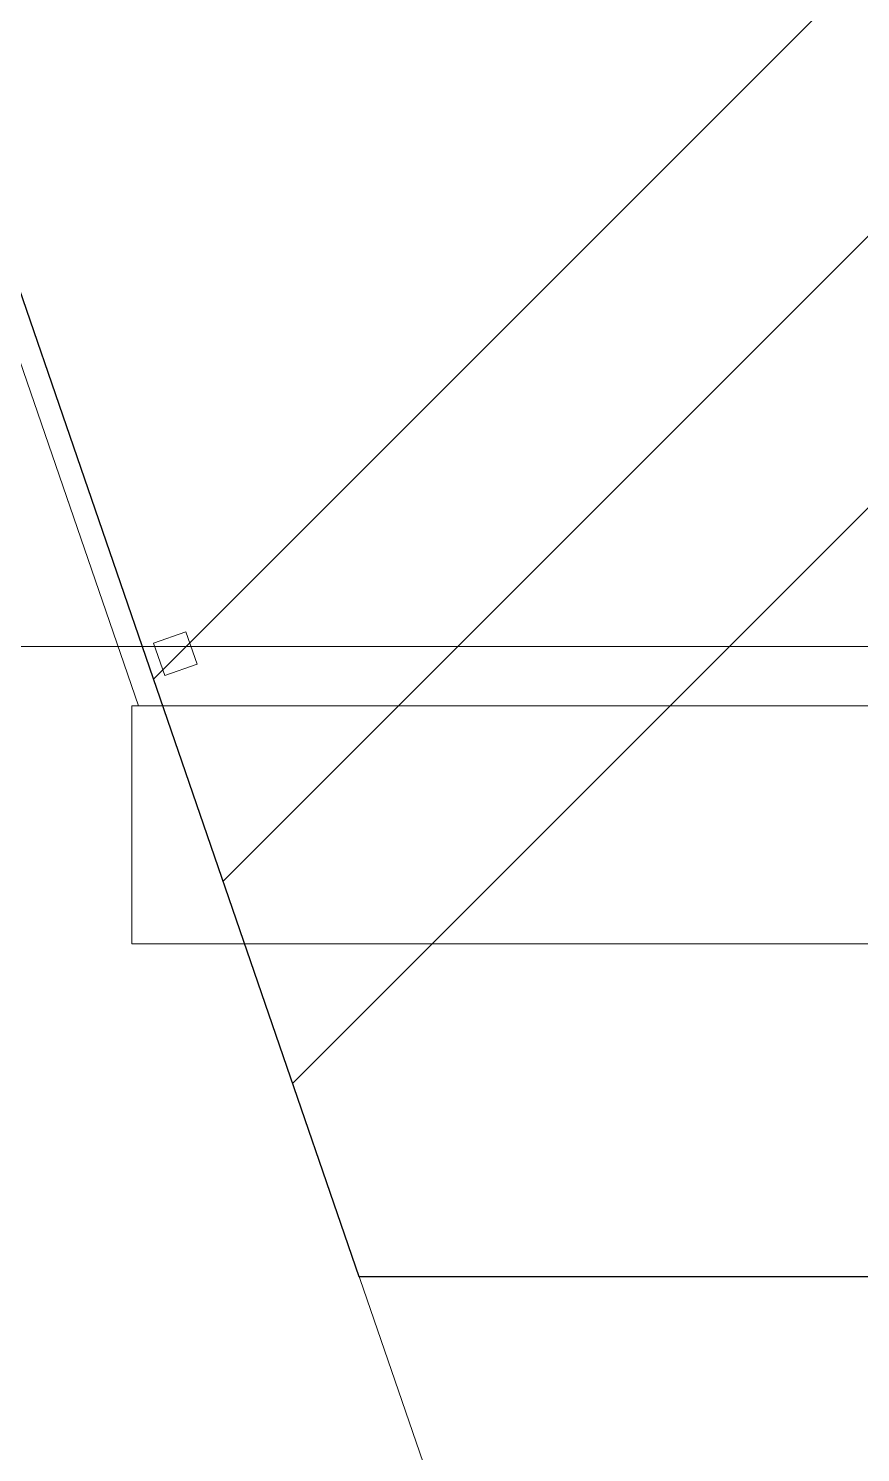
# Model space of a CAD drawing. Header units: millimetres. Extents: x 674 to 609626, y -20132 to 4061356.
# Drawn here: x 427889 to 431536, y 3966316 to 3972555 of the extents above; entities that cross this region are included whole.
import ezdxf

# ---------------------------------------------------------------- set-up
doc = ezdxf.new("R2010")
doc.units = ezdxf.units.MM
for name, color, linetype, lineweight in [('A-010-M_LINE', 90, 'Continuous', 18), ('A-230-M_FLOOR', 192, 'Continuous', 13), ('S-280-M_COLUMN', 52, 'Continuous', 13), ('Z-030-M_GRID', 191, 'Continuous', 13), ('Z-060-M_DETAIL', 92, 'Continuous', 25)]:
    doc.layers.add(name, color=color, linetype=linetype, lineweight=lineweight)

# ---------------------------------------------------------------- blocks, each defined once
blk = doc.blocks.new('SHS-Square Hollow Section-Column - 150x150xSHS-3248363-S0_021 - ROOF LOADING PLAN')
at = {"layer": 'S-280-M_COLUMN', "lineweight": 5}
for p, q in [((-75, 75), (-75, -75)), ((-75, 75), (75, 75)), ((75, 75), (75, -75)), ((-75, -75), (75, -75))]:
    blk.add_line(p, q, dxfattribs=at)
blk = doc.blocks.new('25021-APA-ZZ-ZZ-M3-AR-000001_V3_rvt-2-S0_021 - ROOF LOADING PLAN')
at = {"layer": 'A-230-M_FLOOR', "lineweight": 5}
for p, q in [((-2397929.7, 3974294.6), (-2396309, 3969587.9)), ((-2396337.7, 3969587.9), (-2396337.7, 3968606.6)), ((-2396309, 3969587.9), (-2396337.7, 3969587.9)), ((-2396309, 3969587.9), (-2383902.3, 3969587.9)), ((-2396337.7, 3968606.6), (-2396337.7, 3968543.9)), ((-2396337.7, 3968543.9), (-2396211.9, 3968543.9)), ((-2396211.9, 3968543.9), (-2385372.2, 3968543.9))]:
    blk.add_line(p, q, dxfattribs=at)
at = {"layer": 'S-280-M_COLUMN', "color": 253, "lineweight": 5, "rotation": 19.00040712009558}
blk.add_blockref('SHS-Square Hollow Section-Column - 150x150xSHS-3248363-S0_021 - ROOF LOADING PLAN', (-2396146.8, 3969815.8), dxfattribs=at)

msp = doc.modelspace()

# ---------------------------------------------------------------- hatches: boundary and pattern name
at = {"layer": 'Z-060-M_DETAIL', "lineweight": 18}
h = msp.add_hatch(dxfattribs=at)
h.set_pattern_fill('FP_46', color=171, style=0, pattern_type=2)
h.set_pattern_definition([(45, (2824679.3, 0), (-3367.596, 3367.596), []), (45, (2825870, 0), (0, 6735.192), []), (45, (2823488.7, 0), (0, 6735.192), [])])
h.paths.add_polyline_path([(521463.5, 3967087.2), (526641.8, 3967087.2), (519221, 3993545.4), (507838.3, 3995964.9), (506690.8, 3999297.5), (504771.9, 3998993.5), (498761.8, 4037108.9), (471346.8, 4030276.5), (477409.9, 4012393.8), (477108.2, 4012291.6), (470444.5, 4031643.9), (413821.6, 4012146.7), (429337.1, 3967087.2), (517392.2, 3967087.2)])

# ---------------------------------------------------------------- linework, layer by layer
at = {"layer": 'A-010-M_LINE', "lineweight": 25}
for p, q in [((413821.6, 4012146.7), (429337.1, 3967087.2)), ((429337.1, 3967087.2), (526641.8, 3967087.2))]:
    msp.add_line(p, q, dxfattribs=at)
at = {"layer": 'Z-030-M_GRID'}
for p, q in [((437495.2, 3943395.1), (411420, 4019121.3)), ((426794.8, 3969846.7), (524069.4, 3969846.7))]:
    msp.add_line(p, q, dxfattribs=at)

# ---------------------------------------------------------------- block references
at = {"lineweight": 5}
msp.add_blockref('25021-APA-ZZ-ZZ-M3-AR-000001_V3_rvt-2-S0_021 - ROOF LOADING PLAN', (2824679.3, 0), dxfattribs=at)

doc.saveas('drawing.dxf')
